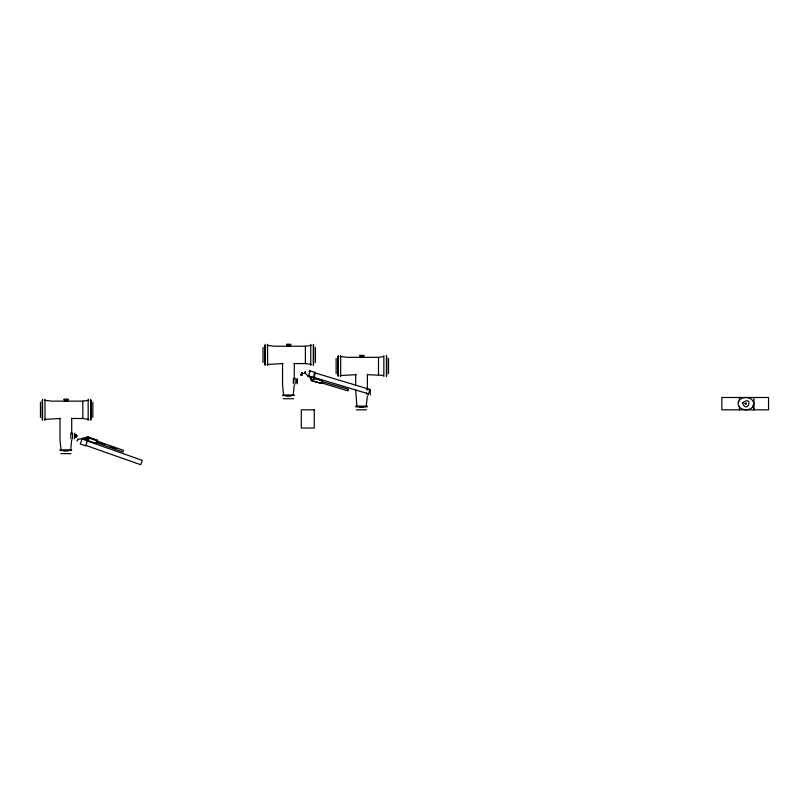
<?xml version="1.0" encoding="UTF-8"?>
<svg xmlns="http://www.w3.org/2000/svg" width="809" height="809" viewBox="0 0 809 809"><rect width="100%" height="100%" fill="white"/><g stroke="black" fill="none" stroke-linecap="round" stroke-linejoin="round"><path stroke-width="1.21" d="M305.064 372.686L305.529 371.402L304.862 373.04L311.273 378.814A1.497 1.446 64.2 0 0 313.063 380.675A1.497 1.446 64.2 0 0 313.71 378.207L313.71 378.207M96.938 441.036L96.382 442.624L122.978 451.988L123.534 450.401L97.07 441.077L96.413 442.169M321.78 383.456L312.223 380.948L321.78 383.456L322.043 380.513L313.7 378.005M321.608 382.667L321.618 381.443M70.676 449.713L71.708 439.843M293.242 394.792L294.274 384.922M367.387 396.036L366.062 407.139M347.951 390.444L348.446 389.25L321.729 381.484M302.04 374.85L301.079 374.86M87.352 440.844L82.033 438.974L85.885 438.488L86.179 437.629A1.497 1.385 19.4 0 1 89.041 437.912M304.882 372.504L304.902 373.02M308.563 375.912L313.862 377.51L313.083 380.422L308.563 375.912L308.047 376.155A2.811 0.516 -73.2 0 1 307.885 375.77M77.27 440.895L77.725 439.55M77.189 440.683L77.684 439.287L82.144 438.67M97.515 440.207L97.252 440.966L88.13 437.75L88.403 437.002L97.515 440.207L95.856 443.352L86.856 440.177A1.497 1.385 19.4 0 1 85.845 438.731L85.916 438.377A1.497 1.385 19.4 0 1 88.434 438.003A1.497 1.385 19.4 0 1 87.625 440.258L85.592 445.84L80.273 443.969L82.316 438.185L86.169 437.699M95.856 443.352L96.119 442.604M310.959 378.683L310.818 379.037A1.497 1.446 64.2 0 0 313.255 380.533M314.296 373.455L314.792 372.828L369.673 389.351L369.268 392.203L368.368 393.811L313.477 377.287L314.792 372.828M313.862 377.51L313.508 377.672A2.811 0.516 -73.2 0 0 314.984 373.758A2.811 0.516 -73.2 0 0 314.327 373.121M322.043 380.513L314.438 378.582M300.938 374.082L301.565 374.233M301.696 375.022C301.11 376.711 299.724 373.192 301.858 375.093M267.071 345.362L274.342 346.222L305.387 346.222L311.404 345.382M340.174 356.476L347.455 357.335L378.501 357.335L383.314 356.668M44.505 400.283L51.776 401.143L82.821 401.143L88.838 400.313M267.071 364.444L283.039 363.585M340.174 375.548L356.142 374.688M44.505 419.365L60.473 418.506M87.625 440.258L86.856 440.177M286.538 344.25L290.846 344.25M286.538 344.614L290.846 344.614M286.74 345.989L290.643 345.989M359.651 355.363L363.959 355.363M359.651 355.727L363.959 355.727M359.853 357.093L363.757 357.093M294.213 363.585L305.387 363.585L311.404 364.414M367.326 374.688L383.314 375.366M366.477 389.23L368.257 389.625M282.644 395.045L294.193 395.045M282.644 395.54L294.193 395.54M286.062 396.026L290.765 396.026M283.281 398.716L293.556 398.716M63.972 399.171L68.28 399.171M63.972 399.545L68.28 399.545M64.174 400.91L68.077 400.91M355.748 406.158L367.296 406.158M355.748 406.644L367.296 406.644M356.991 407.139L355.667 389.999M359.176 407.139L363.878 407.139M356.385 409.829L366.659 409.829M71.647 418.506L82.821 418.506L88.838 419.345M74.863 434.504L76.339 434.504M74.863 435.121L76.339 435.121M74.65 435.414L76.855 435.414L76.855 436.385L74.65 436.385M74.893 437.325L76.309 437.325M60.078 449.966L71.627 449.966M60.078 450.461L71.627 450.461M63.496 450.947L68.199 450.947M60.715 453.637L70.99 453.637M309.625 370.775L314.923 372.373M312.446 377.358L308.209 376.084A2.811 0.516 -73.2 0 0 309.685 372.16A2.811 0.516 -73.2 0 0 309.028 371.523M347.961 390.868L321.567 382.92L321.942 381.302M96.665 441.825L104.583 444.616M110.236 446.608L115.899 448.601M87.291 440.996L142.293 460.361L140.756 464.75L85.754 445.375M301.575 374.213L302.07 374.85M283.585 394.792L282.553 384.922L282.553 363.201M61.019 449.713L59.987 439.843L59.987 418.122M753.988 397.482L753.988 409.829M739.436 397.482L739.436 400.89M739.436 406.533L739.436 409.829M388.522 358.448L388.522 373.576M386.783 356.577L386.783 375.447M386.419 355.454L386.419 376.569M383.85 355.454L383.85 376.569M378.501 357.335L378.501 374.688M370.33 389.432L370.33 394.944M368.257 393.568L368.257 395.146M367.387 374.314L367.387 389.999M366.477 392.952L366.477 394.276M355.667 374.314L355.667 385.175M340.68 355.454L340.68 376.569M338.233 355.454L338.233 376.569M337.869 356.577L337.869 375.447M336.129 358.448L336.129 373.576M315.409 347.334L315.409 362.472M313.67 345.463L313.67 364.343M313.305 344.351L313.305 365.456M310.737 344.351L310.737 365.456M305.387 346.222L305.387 363.585M297.216 378.319L297.216 383.84M296.731 379.451L296.731 382.708M295.143 378.116L295.143 384.032M294.274 363.201L294.274 378.885M293.374 378.511L293.374 383.638M267.567 344.351L267.567 365.456M265.119 344.351L265.119 365.456M264.755 345.463L264.755 364.343M263.016 347.334L263.016 362.472M92.843 402.255L92.843 417.393M91.104 400.394L91.104 419.264M90.739 399.272L90.739 420.377M88.171 399.272L88.171 420.377M82.821 401.143L82.821 418.506M76.774 435.414L76.774 436.385M74.65 433.24L74.65 438.761M72.577 433.037L72.577 438.963M71.708 418.122L71.708 433.816M70.808 433.037L70.808 438.862M45.001 399.272L45.001 420.377M42.553 399.272L42.553 420.377M42.189 400.394L42.189 419.264M40.45 402.255L40.45 417.393M752.754 405.875A7.888 7.888 0 0 1 753.816 409.829M86.472 438.69C87.463 441.815 89.03 436.668 86.472 438.69M738.304 402.053C736.443 410.537 750.904 412.661 753.543 405.248C755.404 396.764 740.943 394.64 738.304 402.053M742.52 402.943C747.526 415.169 754.059 394.246 742.52 402.943M745.038 403.469C746.252 406.26 747.678 401.456 745.038 403.469M301.797 372.706L303.021 373.414L301.797 372.706M768.55 397.482L721.85 397.482L721.85 409.829L768.55 409.829L768.55 397.482M314.256 409.829L301.302 409.829L301.302 428.042L314.256 428.042L314.256 409.829"/></g></svg>
